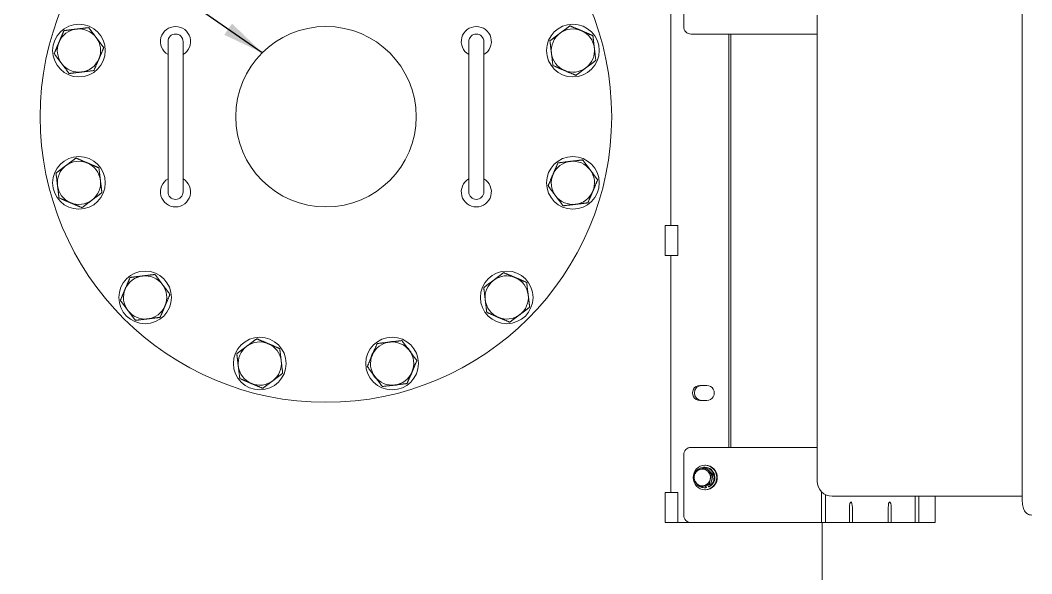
# Model space of a CAD drawing. Header units: inches. Extents: x 17 to 469, y 7 to 301.
# Drawn here: x 208.72 to 242.34, y 91.35 to 109.76 of the extents above; entities that cross this region are included whole.
import ezdxf

# ---------------------------------------------------------------- set-up
doc = ezdxf.new("R2010")
doc.units = ezdxf.units.IN
doc.header["$LTSCALE"] = 14
doc.header["$MEASUREMENT"] = 0
doc.layers.add('Symbol (ANSI)', color=7, linetype='Continuous', lineweight=25)
doc.layers.add('Visible (ANSI)', color=7, linetype='Continuous', lineweight=50)
doc.styles.add('MEMCOR Medium', font='arial.ttf')
doc.dimstyles.new('Default (ANSI)$7', dxfattribs={"dimscale": 14, "dimtxt": 0.15, "dimasz": 0.098425, "dimexe": 0.125, "dimexo": 0.0625, "dimgap": 0.031496, "dimtad": 0, "dimtih": 1, "dimtoh": 1, "dimdec": 4, "dimrnd": 1e-08, "dimzin": 3, "dimdsep": 46, "dimlunit": 5, "dimtxsty": 'MEMCOR Medium', "dimcen": 0.09, "dimdle": 0.393701, "dimclrd": 256, "dimclre": 256, "dimclrt": 256, "dimadec": 0, "dimazin": 1, "dimtfac": 0.8, "dimtofl": 0, "dimtmove": 0, "dimatfit": 3, "dimfxl": 1, "dimfrac": 1, "dimtolj": 1, "dimtzin": 4, "dimlwd": -1, "dimlwe": -1, "dimarcsym": 0})

msp = doc.modelspace()

# ---------------------------------------------------------------- linework, layer by layer
at = {"layer": 'Visible (ANSI)', "linetype": 'Continuous', "lineweight": 18}
for p, q in [((230.77319, 111.55389), (230.77319, 109.55389)), ((230.33875, 110.81389), (230.33875, 102.93389)), ((242.02848, 110.55389), (242.02848, 93.80389)), ((235.21112, 109.92889), (235.21112, 94.42889)), ((231.01467, 109.30389), (234.30061, 109.30389)), ((232.2706, 95.55389), (232.2706, 109.30389)), ((232.33531, 109.30389), (232.33531, 95.55389)), ((234.83643, 109.30389), (234.30061, 109.30389)), ((234.83643, 109.30389), (235.21112, 109.30389)), ((213.6281, 109.05389), (213.6281, 108.30389)), ((214.1281, 108.30389), (214.1281, 109.05389)), ((223.6281, 109.05389), (223.6281, 108.30389)), ((224.1281, 108.30389), (224.1281, 109.05389)), ((213.6281, 104.80389), (213.6281, 108.30389)), ((214.1281, 104.80389), (214.1281, 108.30389)), ((223.6281, 104.80389), (223.6281, 108.30389)), ((224.1281, 104.80389), (224.1281, 108.30389)), ((213.6281, 104.80389), (213.6281, 104.05389)), ((214.1281, 104.05389), (214.1281, 104.80389)), ((223.6281, 104.80389), (223.6281, 104.05389)), ((224.1281, 104.05389), (224.1281, 104.80389)), ((230.15758, 102.93389), (230.58023, 102.93389)), ((230.15758, 102.93389), (230.15758, 101.93389)), ((230.58023, 102.93389), (230.58023, 101.93389)), ((230.15758, 101.93389), (230.58023, 101.93389)), ((230.33875, 101.93389), (230.33875, 94.05389)), ((231.30468, 97.61639), (231.54616, 97.61639)), ((231.54616, 97.11639), (231.30468, 97.11639)), ((234.30061, 95.55389), (231.01467, 95.55389)), ((234.30061, 95.55389), (234.83643, 95.55389)), ((235.21112, 95.55389), (234.83643, 95.55389)), ((230.77319, 95.30389), (230.77319, 93.30389)), ((231.47692, 94.89389), (231.4526, 94.89389)), ((231.51654, 94.87006), (231.46661, 94.87006)), ((231.47692, 94.95989), (231.49763, 94.95989)), ((231.51654, 94.87006), (231.63118, 94.75946)), ((231.63118, 94.75946), (231.74582, 94.64885)), ((231.74582, 94.64885), (231.69589, 94.64885)), ((231.74582, 94.64885), (231.71061, 94.49076)), ((231.37571, 94.23771), (231.32578, 94.23771)), ((231.52556, 94.28519), (231.37571, 94.23771)), ((231.47692, 94.21389), (231.4526, 94.21389)), ((231.48806, 94.27331), (231.50437, 94.21814)), ((231.5287, 94.21814), (231.50437, 94.21814)), ((231.5287, 94.21814), (231.5106, 94.27938)), ((231.6754, 94.33267), (231.52556, 94.28519)), ((231.5912, 94.24565), (231.57489, 94.30082)), ((231.61552, 94.24565), (231.5912, 94.24565)), ((231.6754, 94.33267), (231.62548, 94.33267)), ((231.71061, 94.49076), (231.6754, 94.33267)), ((230.15758, 94.05389), (230.58023, 94.05389)), ((230.15758, 94.05389), (230.15758, 93.05389)), ((230.58023, 94.05389), (230.58023, 93.05389)), ((231.47692, 94.14789), (231.49763, 94.14789)), ((235.35753, 93.05389), (235.35753, 94.07537)), ((235.48694, 93.98196), (235.48694, 93.05389)), ((235.71112, 93.92889), (241.98964, 93.92889)), ((238.46336, 93.05389), (238.46336, 93.92889)), ((238.59277, 93.92889), (238.59277, 93.05389)), ((239.12877, 93.05389), (239.12877, 93.92889)), ((236.28216, 93.05389), (236.28216, 93.55389)), ((236.37922, 93.55389), (236.37922, 93.05389)), ((237.57108, 93.05389), (237.57108, 93.55389)), ((237.66813, 93.55389), (237.66813, 93.05389)), ((230.15758, 93.05389), (230.58023, 93.05389)), ((230.58023, 93.05389), (231.01467, 93.05389)), ((231.01467, 93.05389), (234.30061, 93.05389)), ((234.83643, 93.05389), (234.30061, 93.05389)), ((234.83643, 93.05389), (235.35753, 93.05389)), ((235.48694, 93.05389), (235.35753, 93.05389)), ((235.37842, 93.05389), (235.37842, 77.23489)), ((235.48694, 93.05389), (236.28216, 93.05389)), ((236.37922, 93.05389), (236.28216, 93.05389)), ((236.37922, 93.05389), (237.57108, 93.05389)), ((237.66813, 93.05389), (237.57108, 93.05389)), ((237.66813, 93.05389), (238.46336, 93.05389)), ((238.59277, 93.05389), (238.46336, 93.05389)), ((238.59277, 93.05389), (239.11386, 93.05389)), ((239.12877, 93.05389), (239.11386, 93.05389))]:
    msp.add_line(p, q, dxfattribs=at)
for centre, radius in [((218.8781, 106.55389), 9.5), ((210.66773, 108.75385), 0.875), ((227.08847, 108.75385), 0.875), ((218.8781, 106.55389), 3), ((210.66773, 104.35393), 0.875), ((227.08847, 104.35393), 0.875), ((212.8677, 100.54348), 0.875), ((224.88851, 100.54348), 0.875), ((216.67814, 98.34352), 0.875), ((221.07807, 98.34352), 0.875)]:
    msp.add_circle(centre, radius, dxfattribs=at)
for centre, radius, start, end in [((210.66773, 108.75385), 0.71875, 96.893382, 156.893382), ((210.66773, 108.75385), 0.71875, 36.893382, 96.893382), ((213.8781, 109.05389), 0.5, 90, 240), ((213.8781, 109.05389), 0.25, 0, 180), ((213.8781, 109.05389), 0.5, 300, 90), ((223.8781, 109.05389), 0.5, 90, 240), ((223.8781, 109.05389), 0.25, 0, 180), ((223.8781, 109.05389), 0.5, 300, 90), ((227.08847, 108.75385), 0.71875, 126.893382, 186.893382), ((227.08847, 108.75385), 0.71875, 66.893382, 126.893382), ((227.08847, 108.75385), 0.71875, 6.893382, 66.893382), ((210.66773, 108.75385), 0.71875, 156.893382, 216.893382), ((210.66773, 108.75385), 0.71875, 336.893382, 36.893382), ((227.08847, 108.75385), 0.71875, 186.893382, 246.893382), ((227.08847, 108.75385), 0.71875, 306.893382, 6.893382), ((210.66773, 108.75385), 0.71875, 216.893382, 276.893382), ((210.66773, 108.75385), 0.71875, 276.893382, 336.893382), ((227.08847, 108.75385), 0.71875, 246.893382, 306.893382), ((210.66773, 104.35393), 0.71875, 126.893382, 186.893382), ((210.66773, 104.35393), 0.71875, 66.893382, 126.893382), ((210.66773, 104.35393), 0.71875, 6.893382, 66.893382), ((227.08847, 104.35393), 0.71875, 96.893382, 156.893382), ((227.08847, 104.35393), 0.71875, 36.893382, 96.893382), ((227.08847, 104.35393), 0.71875, 156.893382, 216.893382), ((227.08847, 104.35393), 0.71875, 336.893382, 36.893382), ((210.66773, 104.35393), 0.71875, 186.893382, 246.893382), ((210.66773, 104.35393), 0.71875, 306.893382, 6.893382), ((213.8781, 104.05389), 0.5, 120, 270), ((213.8781, 104.05389), 0.5, 270, 60), ((223.8781, 104.05389), 0.5, 120, 270), ((223.8781, 104.05389), 0.5, 270, 60), ((213.8781, 104.05389), 0.25, 180, 0), ((223.8781, 104.05389), 0.25, 180, 0), ((227.08847, 104.35393), 0.71875, 216.893382, 276.893382), ((227.08847, 104.35393), 0.71875, 276.893382, 336.893382), ((210.66773, 104.35393), 0.71875, 246.893382, 306.893382), ((212.8677, 100.54348), 0.71875, 96.893382, 156.893382), ((212.8677, 100.54348), 0.71875, 36.893382, 96.893382), ((224.88851, 100.54348), 0.71875, 66.893382, 126.893382), ((212.8677, 100.54348), 0.71875, 336.893382, 36.893382), ((224.88851, 100.54348), 0.71875, 126.893382, 186.893382), ((224.88851, 100.54348), 0.71875, 6.893382, 66.893382), ((212.8677, 100.54348), 0.71875, 156.893382, 216.893382), ((224.88851, 100.54348), 0.71875, 306.893382, 6.893382), ((212.8677, 100.54348), 0.71875, 276.893382, 336.893382), ((224.88851, 100.54348), 0.71875, 186.893382, 246.893382), ((212.8677, 100.54348), 0.71875, 216.893382, 276.893382), ((224.88851, 100.54348), 0.71875, 246.893382, 306.893382), ((216.67814, 98.34352), 0.71875, 126.893382, 186.893382), ((216.67814, 98.34352), 0.71875, 66.893382, 126.893382), ((216.67814, 98.34352), 0.71875, 6.893382, 66.893382), ((221.07807, 98.34352), 0.71875, 96.893382, 156.893382), ((221.07807, 98.34352), 0.7295, 87.04502, 106.741743), ((221.07807, 98.34352), 0.71875, 36.893382, 96.893382), ((221.07807, 98.34352), 0.7295, 27.04502, 46.741743), ((221.07807, 98.34352), 0.71875, 156.893382, 216.893382), ((221.07807, 98.34352), 0.7295, 147.04502, 166.741743), ((221.07807, 98.34352), 0.71875, 336.893382, 36.893382), ((216.67814, 98.34352), 0.71875, 186.893382, 246.893382), ((216.67814, 98.34352), 0.71875, 306.893382, 6.893382), ((221.07807, 98.34352), 0.7295, 207.04502, 226.741743), ((221.07807, 98.34352), 0.71875, 216.893382, 276.893382), ((221.07807, 98.34352), 0.71875, 276.893382, 336.893382), ((221.07807, 98.34352), 0.7295, 327.04502, 346.741743), ((216.67814, 98.34352), 0.71875, 246.893382, 306.893382), ((221.07807, 98.34352), 0.7295, 267.04502, 286.741743), ((235.71112, 94.42889), 0.5, 180, 270)]:
    msp.add_arc(centre, radius, start, end, dxfattribs=at)
for centre, major_axis, ratio, start_param, end_param in [((231.01467, 109.55389), (0, -0.25), 0.96592583, 4.71238898, 6.28318531), ((231.30468, 97.36639), (0, -0.25), 0.96592583, 3.14159265, 6.28318531), ((231.36938, 97.36639), (0, 0.25), 0.96592583, 0, 3.14159265), ((231.54616, 97.36639), (0, 0.25), 0.96592583, 3.14159265, 6.28318531), ((231.01467, 95.30389), (0, 0.25), 0.96592583, 0, 1.57079633), ((231.4526, 94.55389), (0, 0.34), 0.96592583, 3.57727203, 7.07483124), ((231.3897, 94.55389), (0, 0.281), 0.96592583, 5.53298775, 6.5801853), ((231.47692, 94.55389), (0, 0.34), 0.96592583, 3.57727203, 6.28318531), ((231.49763, 94.55389), (0, -0.406), 0.96592583, 0, 3.14159265), ((231.3897, 94.55389), (0, -0.281), 0.96592583, 4.4857902, 5.53298775), ((231.3897, 94.55389), (0, 0.281), 0.96592583, 0.297, 1.34419755), ((231.3897, 94.55389), (0, 0.281), 0.96592583, 4.4857902, 5.53298775), ((231.4526, 94.55389), (0, -0.281), 0.96592583, 2.21084177, 2.57194843), ((231.4526, 94.55389), (0, -0.281), 0.96592583, 1.12821762, 1.56017748), ((231.4526, 94.55389), (0, 0.34), 0.96592583, 2.09190309, 2.72547629), ((231.3897, 94.55389), (0, -0.281), 0.96592583, 5.53298775, 6.5801853), ((231.4526, 94.55389), (0, -0.34), 0.96592583, 5.90661088, 6.44150592), ((231.3897, 94.55389), (0, -0.281), 0.96592583, 0.297, 1.34419755), ((231.47692, 94.55389), (0, -0.34), 0.96592583, 0, 0.15832062), ((231.4526, 94.55389), (0, -0.281), 0.96592583, 0.1787989, 0.41520109), ((236.33069, 93.55389), (0, 0.1875), 0.25881905, 4.71238898, 7.85398163), ((237.61961, 93.55389), (0, 0.1875), 0.25881905, 4.71238898, 7.85398163), ((231.01467, 93.30389), (0, -0.25), 0.96592583, 4.71238898, 6.28318531)]:
    msp.add_ellipse(centre, major_axis=major_axis, ratio=ratio, start_param=start_param, end_param=end_param, dxfattribs=at)
msp.add_ellipse((231.47692, 94.55389), major_axis=(0, 0.406), ratio=0.96592583, dxfattribs=at)
for points, weights in [([(210.00664, 109.03592), (210.08223, 109.21306), (210.1695, 109.4176)], [1, 1.04314139574, 1.01001874936]), ([(210.1695, 109.4176), (210.39027, 109.44429), (210.58147, 109.4674)], [1.01001874936, 1.04314139574, 1]), ([(210.58147, 109.4674), (210.77266, 109.49052), (210.99344, 109.51721)], [1, 1.04314139574, 1.01001874936]), ([(210.99344, 109.51721), (211.12694, 109.33936), (211.24256, 109.18534)], [1.01001874936, 1.04314139574, 1]), ([(226.32511, 109.07956), (226.50296, 109.21306), (226.65699, 109.32867)], [1.01001874936, 1.04314139574, 1]), ([(226.65699, 109.32867), (226.81101, 109.44429), (226.98886, 109.57779)], [1, 1.04314139574, 1.01001874936]), ([(226.98886, 109.57779), (227.1934, 109.49052), (227.37054, 109.41494)], [1.01001874936, 1.04314139574, 1]), ([(227.37054, 109.41494), (227.54768, 109.33936), (227.75222, 109.25209)], [1, 1.04314139574, 1.01001874936]), ([(209.84379, 108.65424), (209.93106, 108.85878), (210.00664, 109.03592)], [1.01001874936, 1.04314139574, 1]), ([(211.24256, 109.18534), (211.35817, 109.03131), (211.49168, 108.85346)], [1, 1.04314139574, 1.01001874936]), ([(226.37492, 108.66758), (226.3518, 108.85878), (226.32511, 109.07956)], [1, 1.04314139574, 1.01001874936]), ([(227.75222, 109.25209), (227.77891, 109.03131), (227.80203, 108.84012)], [1.01001874936, 1.04314139574, 1]), ([(210.09291, 108.32236), (209.97729, 108.47639), (209.84379, 108.65424)], [1, 1.04314139574, 1.01001874936]), ([(211.49168, 108.85346), (211.4044, 108.64892), (211.32882, 108.47178)], [1.01001874936, 1.04314139574, 1]), ([(226.42472, 108.25561), (226.39803, 108.47639), (226.37492, 108.66758)], [1.01001874936, 1.04314139574, 1]), ([(227.80203, 108.84012), (227.82514, 108.64892), (227.85183, 108.42815)], [1, 1.04314139574, 1.01001874936]), ([(210.34203, 107.99049), (210.20853, 108.16834), (210.09291, 108.32236)], [1.01001874936, 1.04314139574, 1]), ([(211.32882, 108.47178), (211.25324, 108.29464), (211.16597, 108.0901)], [1, 1.04314139574, 1.01001874936]), ([(227.85183, 108.42815), (227.67398, 108.29464), (227.51996, 108.17903)], [1.01001874936, 1.04314139574, 1]), ([(210.754, 108.0403), (210.5628, 108.01718), (210.34203, 107.99049)], [1, 1.04314139574, 1.01001874936]), ([(211.16597, 108.0901), (210.9452, 108.06341), (210.754, 108.0403)], [1.01001874936, 1.04314139574, 1]), ([(226.8064, 108.09276), (226.62927, 108.16834), (226.42472, 108.25561)], [1, 1.04314139574, 1.01001874936]), ([(227.18808, 107.92991), (226.98354, 108.01718), (226.8064, 108.09276)], [1.01001874936, 1.04314139574, 1]), ([(227.51996, 108.17903), (227.36594, 108.06341), (227.18808, 107.92991)], [1, 1.04314139574, 1.01001874936]), ([(209.90437, 104.67963), (210.08223, 104.81313), (210.23625, 104.92875)], [1.01001874936, 1.04314139574, 1]), ([(210.23625, 104.92875), (210.39027, 105.04437), (210.56812, 105.17787)], [1, 1.04314139574, 1.01001874936]), ([(210.56812, 105.17787), (210.77266, 105.0906), (210.9498, 105.01502)], [1.01001874936, 1.04314139574, 1]), ([(210.9498, 105.01502), (211.12694, 104.93944), (211.33148, 104.85216)], [1, 1.04314139574, 1.01001874936]), ([(226.42738, 104.636), (226.50296, 104.81313), (226.59024, 105.01768)], [1, 1.04314139574, 1.01001874936]), ([(226.59024, 105.01768), (226.81101, 105.04437), (227.00221, 105.06748)], [1.01001874936, 1.04314139574, 1]), ([(227.00221, 105.06748), (227.1934, 105.0906), (227.41418, 105.11729)], [1, 1.04314139574, 1.01001874936]), ([(227.41418, 105.11729), (227.54768, 104.93944), (227.6633, 104.78541)], [1.01001874936, 1.04314139574, 1]), ([(209.95418, 104.26766), (209.93106, 104.45886), (209.90437, 104.67963)], [1, 1.04314139574, 1.01001874936]), ([(211.33148, 104.85216), (211.35817, 104.63139), (211.38129, 104.44019)], [1.01001874936, 1.04314139574, 1]), ([(226.26453, 104.25432), (226.3518, 104.45886), (226.42738, 104.636)], [1.01001874936, 1.04314139574, 1]), ([(227.6633, 104.78541), (227.77891, 104.63139), (227.91241, 104.45354)], [1, 1.04314139574, 1.01001874936]), ([(210.00399, 103.85569), (209.97729, 104.07646), (209.95418, 104.26766)], [1.01001874936, 1.04314139574, 1]), ([(211.38129, 104.44019), (211.4044, 104.249), (211.43109, 104.02822)], [1, 1.04314139574, 1.01001874936]), ([(226.51365, 103.92244), (226.39803, 104.07646), (226.26453, 104.25432)], [1, 1.04314139574, 1.01001874936]), ([(227.91241, 104.45354), (227.82514, 104.249), (227.74956, 104.07186)], [1.01001874936, 1.04314139574, 1]), ([(211.43109, 104.02822), (211.25324, 103.89472), (211.09922, 103.7791)], [1.01001874936, 1.04314139574, 1]), ([(226.76277, 103.59057), (226.62927, 103.76842), (226.51365, 103.92244)], [1.01001874936, 1.04314139574, 1]), ([(227.74956, 104.07186), (227.67398, 103.89472), (227.58671, 103.69018)], [1, 1.04314139574, 1.01001874936]), ([(210.38567, 103.69284), (210.20853, 103.76842), (210.00399, 103.85569)], [1, 1.04314139574, 1.01001874936]), ([(210.76735, 103.52998), (210.5628, 103.61726), (210.38567, 103.69284)], [1.01001874936, 1.04314139574, 1]), ([(211.09922, 103.7791), (210.9452, 103.66349), (210.76735, 103.52998)], [1, 1.04314139574, 1.01001874936]), ([(227.17474, 103.64037), (226.98354, 103.61726), (226.76277, 103.59057)], [1, 1.04314139574, 1.01001874936]), ([(227.58671, 103.69018), (227.36594, 103.66349), (227.17474, 103.64037)], [1.01001874936, 1.04314139574, 1]), ([(212.36946, 101.20723), (212.59023, 101.23392), (212.78143, 101.25704)], [1.01001874936, 1.04314139574, 1]), ([(212.78143, 101.25704), (212.97263, 101.28015), (213.1934, 101.30684)], [1, 1.04314139574, 1.01001874936]), ([(213.1934, 101.30684), (213.3269, 101.12899), (213.44252, 100.97497)], [1.01001874936, 1.04314139574, 1]), ([(224.45703, 101.1183), (224.61105, 101.23392), (224.7889, 101.36742)], [1, 1.04314139574, 1.01001874936]), ([(224.7889, 101.36742), (224.99344, 101.28015), (225.17058, 101.20457)], [1.01001874936, 1.04314139574, 1]), ([(212.20661, 100.82555), (212.28219, 101.00269), (212.36946, 101.20723)], [1, 1.04314139574, 1.01001874936]), ([(213.44252, 100.97497), (213.55814, 100.82094), (213.69164, 100.64309)], [1, 1.04314139574, 1.01001874936]), ([(224.12515, 100.86919), (224.303, 101.00269), (224.45703, 101.1183)], [1.01001874936, 1.04314139574, 1]), ([(225.17058, 101.20457), (225.34772, 101.12899), (225.55226, 101.04172)], [1, 1.04314139574, 1.01001874936]), ([(225.55226, 101.04172), (225.57895, 100.82094), (225.60207, 100.62975)], [1.01001874936, 1.04314139574, 1]), ([(212.04375, 100.44387), (212.13103, 100.64841), (212.20661, 100.82555)], [1.01001874936, 1.04314139574, 1]), ([(213.69164, 100.64309), (213.60437, 100.43855), (213.52879, 100.26141)], [1.01001874936, 1.04314139574, 1]), ([(224.17496, 100.45721), (224.15184, 100.64841), (224.12515, 100.86919)], [1, 1.04314139574, 1.01001874936]), ([(225.60207, 100.62975), (225.62518, 100.43855), (225.65187, 100.21778)], [1, 1.04314139574, 1.01001874936]), ([(212.29287, 100.112), (212.17726, 100.26602), (212.04375, 100.44387)], [1, 1.04314139574, 1.01001874936]), ([(213.52879, 100.26141), (213.45321, 100.08427), (213.36593, 99.87973)], [1, 1.04314139574, 1.01001874936]), ([(224.22476, 100.04524), (224.19807, 100.26602), (224.17496, 100.45721)], [1.01001874936, 1.04314139574, 1]), ([(225.65187, 100.21778), (225.47402, 100.08427), (225.32, 99.96866)], [1.01001874936, 1.04314139574, 1]), ([(212.54199, 99.78012), (212.40849, 99.95797), (212.29287, 100.112)], [1.01001874936, 1.04314139574, 1]), ([(213.36593, 99.87973), (213.14516, 99.85304), (212.95396, 99.82993)], [1.01001874936, 1.04314139574, 1]), ([(224.60644, 99.88239), (224.4293, 99.95797), (224.22476, 100.04524)], [1, 1.04314139574, 1.01001874936]), ([(224.98812, 99.71954), (224.78358, 99.80681), (224.60644, 99.88239)], [1.01001874936, 1.04314139574, 1]), ([(225.32, 99.96866), (225.16597, 99.85304), (224.98812, 99.71954)], [1, 1.04314139574, 1.01001874936]), ([(212.95396, 99.82993), (212.76277, 99.80681), (212.54199, 99.78012)], [1, 1.04314139574, 1.01001874936]), ([(215.91478, 98.66922), (216.09263, 98.80273), (216.24666, 98.91834)], [1.01001874936, 1.04314139574, 1]), ([(216.24666, 98.91834), (216.40068, 99.03396), (216.57853, 99.16746)], [1, 1.04314139574, 1.01001874936]), ([(216.57853, 99.16746), (216.78307, 99.08019), (216.96021, 99.00461)], [1.01001874936, 1.04314139574, 1]), ([(216.96021, 99.00461), (217.13735, 98.92903), (217.34189, 98.84176)], [1, 1.04314139574, 1.01001874936]), ([(220.41698, 98.62559), (220.49256, 98.80273), (220.57983, 99.00727)], [1, 1.04314139574, 1.01001874936]), ([(220.57983, 99.00727), (220.8006, 99.03396), (220.9918, 99.05707)], [1.01001874936, 1.04314139574, 1]), ([(220.9918, 99.05707), (221.183, 99.08019), (221.40377, 99.10688)], [1, 1.04314139574, 1.01001874936]), ([(221.40377, 99.10688), (221.53727, 98.92903), (221.65289, 98.775)], [1.01001874936, 1.04314139574, 1]), ([(215.96459, 98.25725), (215.94147, 98.44845), (215.91478, 98.66922)], [1, 1.04314139574, 1.01001874936]), ([(217.34189, 98.84176), (217.36858, 98.62098), (217.3917, 98.42978)], [1.01001874936, 1.04314139574, 1]), ([(220.25412, 98.24391), (220.3414, 98.44845), (220.41698, 98.62559)], [1.01001874936, 1.04314139574, 1]), ([(221.65289, 98.775), (221.7685, 98.62098), (221.90201, 98.44313)], [1, 1.04314139574, 1.01001874936]), ([(216.01439, 97.84528), (215.9877, 98.06606), (215.96459, 98.25725)], [1.01001874936, 1.04314139574, 1]), ([(217.3917, 98.42978), (217.41481, 98.23859), (217.4415, 98.01781)], [1, 1.04314139574, 1.01001874936]), ([(220.50324, 97.91203), (220.38763, 98.06606), (220.25412, 98.24391)], [1, 1.04314139574, 1.01001874936]), ([(221.90201, 98.44313), (221.81473, 98.23859), (221.73915, 98.06145)], [1.01001874936, 1.04314139574, 1]), ([(217.4415, 98.01781), (217.26365, 97.88431), (217.10963, 97.7687)], [1.01001874936, 1.04314139574, 1]), ([(220.75236, 97.58016), (220.61886, 97.75801), (220.50324, 97.91203)], [1.01001874936, 1.04314139574, 1]), ([(221.73915, 98.06145), (221.66357, 97.88431), (221.5763, 97.67977)], [1, 1.04314139574, 1.01001874936]), ([(216.39607, 97.68243), (216.21893, 97.75801), (216.01439, 97.84528)], [1, 1.04314139574, 1.01001874936]), ([(216.77775, 97.51958), (216.57321, 97.60685), (216.39607, 97.68243)], [1.01001874936, 1.04314139574, 1]), ([(217.10963, 97.7687), (216.9556, 97.65308), (216.77775, 97.51958)], [1, 1.04314139574, 1.01001874936]), ([(221.16433, 97.62996), (220.97314, 97.60685), (220.75236, 97.58016)], [1, 1.04314139574, 1.01001874936]), ([(221.5763, 97.67977), (221.35553, 97.65308), (221.16433, 97.62996)], [1.01001874936, 1.04314139574, 1]), ([(231.31027, 94.82259), (231.37981, 94.84462), (231.46661, 94.87006)], [1, 1.0379548493, 1]), ([(231.46661, 94.87006), (231.52155, 94.81079), (231.57475, 94.75946)], [1, 1.0379548493, 1]), ([(231.0965, 94.45893), (231.10888, 94.54365), (231.12521, 94.61702)], [1, 1.0379548493, 1]), ([(231.12521, 94.61702), (231.14155, 94.69039), (231.16692, 94.77511)], [1, 1.0379548493, 1]), ([(231.16692, 94.77511), (231.24072, 94.80055), (231.31027, 94.82259)], [1, 1.0379548493, 1]), ([(231.57475, 94.75946), (231.62796, 94.70812), (231.69589, 94.64885)], [1, 1.0379548493, 1]), ([(231.69589, 94.64885), (231.67053, 94.56413), (231.65419, 94.49076)], [1, 1.0379548493, 1]), ([(231.20465, 94.34832), (231.15144, 94.39966), (231.0965, 94.45893)], [1, 1.0379548493, 1]), ([(231.32578, 94.23771), (231.25785, 94.29699), (231.20465, 94.34832)], [1, 1.0379548493, 1]), ([(231.46913, 94.28519), (231.39959, 94.26316), (231.32578, 94.23771)], [1, 1.0379548493, 1]), ([(231.62548, 94.33267), (231.53868, 94.30723), (231.46913, 94.28519)], [1, 1.0379548493, 1]), ([(231.65419, 94.49076), (231.63785, 94.41739), (231.62548, 94.33267)], [1, 1.0379548493, 1])]:
    msp.add_rational_spline(points, weights, degree=2, dxfattribs=at)
msp.add_open_spline([(241.98964, 93.92889), (242.00289, 93.92889), (242.01613, 93.92753), (242.02848, 93.92507)], degree=3, dxfattribs=at)
msp.add_open_spline([(242.02848, 93.80389), (242.02848, 93.77093), (242.02981, 93.738), (242.03525, 93.67337), (242.03932, 93.64175), (242.05098, 93.57973), (242.05833, 93.54952), (242.08098, 93.48596), (242.09416, 93.45241), (242.13758, 93.39789), (242.1496, 93.38465), (242.18795, 93.35136), (242.21923, 93.33045), (242.28557, 93.30884), (242.31429, 93.30389), (242.34319, 93.30389)], degree=3, knots=[3.14159265, 3.14159265, 3.14159265, 3.14159265, 3.45575192, 3.45575192, 3.76991118, 3.76991118, 4.08407045, 4.08407045, 4.39822972, 4.39822972, 4.49141268, 4.49141268, 4.62827768, 4.62827768, 4.71238898, 4.71238898, 4.71238898, 4.71238898], dxfattribs=at)

# ---------------------------------------------------------------- leaders
at = {"layer": 'Symbol (ANSI)', "annotation_type": 0, "has_hookline": 1, "hookline_direction": 1, "text_width": 50.13499}
msp.add_leader([(216.76146, 108.67987), (196.94653, 122.39719), (195.56858, 122.39719)], dimstyle='Default (ANSI)$7', override={"dimtad": 0}, dxfattribs=at)

doc.saveas('drawing.dxf')
